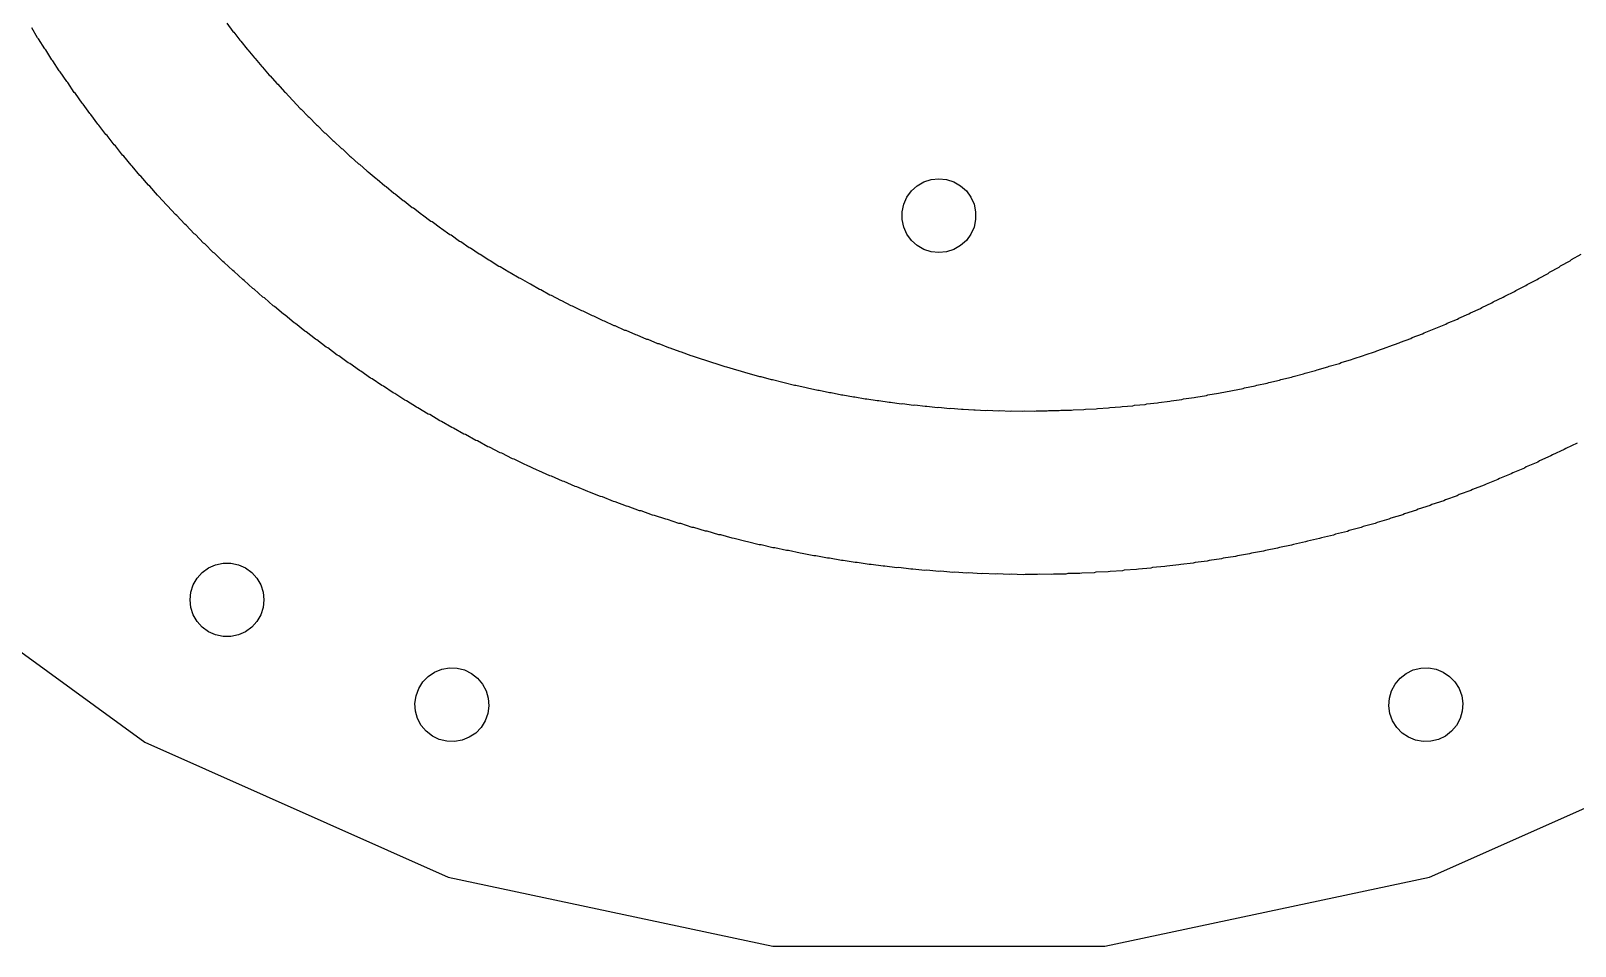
# Model space of a CAD drawing. Header units: metres. Extents: x -192 to 96, y -75 to 83.
# Drawn here: x 46.42 to 74.62, y -28.84 to -12.13 of the extents above; entities that cross this region are included whole.
import ezdxf

# ---------------------------------------------------------------- set-up
doc = ezdxf.new("R2010")
doc.units = ezdxf.units.M

msp = doc.modelspace()

# ---------------------------------------------------------------- linework, layer by layer
for p, q in [((46.5416, -12.2528), (46.4326, -12.069)), ((49.9959, -11.9858), (50.1079, -12.1362)), ((46.5594, -12.2721), (46.5416, -12.2528)), ((46.6706, -12.4547), (46.5594, -12.2721)), ((50.1079, -12.1362), (50.1228, -12.149)), ((50.1228, -12.149), (50.2366, -12.2982)), ((50.2366, -12.2982), (50.2517, -12.3109)), ((50.2517, -12.3109), (50.3672, -12.4588)), ((46.6886, -12.4738), (46.6706, -12.4547)), ((46.802, -12.6553), (46.6886, -12.4738)), ((46.8204, -12.6743), (46.802, -12.6553)), ((46.9359, -12.8544), (46.8204, -12.6743)), ((50.3672, -12.4588), (50.3826, -12.4714)), ((50.3826, -12.4714), (50.5, -12.6181)), ((50.5, -12.6181), (50.5156, -12.6305)), ((50.5156, -12.6305), (50.6347, -12.7759)), ((46.9545, -12.8733), (46.9359, -12.8544)), ((47.0722, -13.0522), (46.9545, -12.8733)), ((50.6347, -12.7759), (50.6505, -12.7883)), ((50.6505, -12.7883), (50.7714, -12.9323)), ((50.7714, -12.9323), (50.7874, -12.9445)), ((50.7874, -12.9445), (50.91, -13.0873)), ((47.0912, -13.071), (47.0722, -13.0522)), ((47.211, -13.2486), (47.0912, -13.071)), ((47.2303, -13.2672), (47.211, -13.2486)), ((50.91, -13.0873), (50.9263, -13.0994)), ((50.9263, -13.0994), (51.0507, -13.2408)), ((51.0507, -13.2408), (51.0672, -13.2527)), ((51.0672, -13.2527), (51.1932, -13.3927)), ((47.3522, -13.4434), (47.2303, -13.2672)), ((47.3717, -13.4619), (47.3522, -13.4434)), ((47.4957, -13.6368), (47.3717, -13.4619)), ((51.1932, -13.3927), (51.21, -13.4046)), ((51.21, -13.4046), (51.3377, -13.5432)), ((47.5156, -13.6551), (47.4957, -13.6368)), ((47.6417, -13.8287), (47.5156, -13.6551)), ((51.3377, -13.5432), (51.3546, -13.5549)), ((51.3546, -13.5549), (51.484, -13.6921)), ((51.484, -13.6921), (51.5013, -13.7037)), ((51.5013, -13.7037), (51.6323, -13.8394)), ((47.6618, -13.8468), (47.6417, -13.8287)), ((47.79, -14.019), (47.6618, -13.8468)), ((47.8104, -14.0369), (47.79, -14.019)), ((47.9407, -14.2077), (47.8104, -14.0369)), ((51.6323, -13.8394), (51.6497, -13.8509)), ((51.6497, -13.8509), (51.7825, -13.9851)), ((51.7825, -13.9851), (51.8001, -13.9964)), ((51.8001, -13.9964), (51.9345, -14.1293)), ((47.9614, -14.2255), (47.9407, -14.2077)), ((48.0937, -14.3949), (47.9614, -14.2255)), ((51.9345, -14.1293), (51.9523, -14.1404)), ((51.9523, -14.1404), (52.0882, -14.2717)), ((52.0882, -14.2717), (52.1064, -14.2827)), ((52.1064, -14.2827), (52.2439, -14.4125)), ((48.1147, -14.4125), (48.0937, -14.3949)), ((48.249, -14.5803), (48.1147, -14.4125)), ((48.2703, -14.5978), (48.249, -14.5803)), ((48.4066, -14.7642), (48.2703, -14.5978)), ((52.2439, -14.4125), (52.2622, -14.4234)), ((52.2622, -14.4234), (52.4014, -14.5516)), ((52.4014, -14.5516), (52.4199, -14.5623)), ((52.4199, -14.5623), (52.5606, -14.689)), ((48.4282, -14.7814), (48.4066, -14.7642)), ((48.5665, -14.9463), (48.4282, -14.7814)), ((48.5884, -14.9634), (48.5665, -14.9463)), ((52.5606, -14.689), (52.5793, -14.6995)), ((52.5793, -14.6995), (52.7215, -14.8246)), ((52.7215, -14.8246), (52.7405, -14.835)), ((52.7405, -14.835), (52.8843, -14.9585)), ((62.6033, -14.9539), (62.7255, -14.8833)), ((62.7255, -14.8833), (62.8597, -14.8397)), ((62.8597, -14.8397), (63, -14.825)), ((63, -14.825), (63.1403, -14.8397)), ((63.1403, -14.8397), (63.2745, -14.8833)), ((63.2745, -14.8833), (63.3967, -14.9539)), ((48.7287, -15.1267), (48.5884, -14.9634)), ((48.7508, -15.1435), (48.7287, -15.1267)), ((48.8931, -15.3053), (48.7508, -15.1435)), ((52.8843, -14.9585), (52.9035, -14.9687)), ((52.9035, -14.9687), (53.0488, -15.0907)), ((53.0488, -15.0907), (53.0681, -15.1007)), ((53.0681, -15.1007), (53.2149, -15.221)), ((53.2149, -15.221), (53.2345, -15.2308)), ((62.358, -15.2914), (62.4154, -15.1625)), ((62.4154, -15.1625), (62.4984, -15.0483)), ((62.4984, -15.0483), (62.6033, -14.9539)), ((63.3967, -14.9539), (63.5016, -15.0483)), ((63.5016, -15.0483), (63.5846, -15.1625)), ((63.5846, -15.1625), (63.642, -15.2914)), ((48.9156, -15.322), (48.8931, -15.3053)), ((49.0598, -15.4822), (48.9156, -15.322)), ((49.0825, -15.4987), (49.0598, -15.4822)), ((49.2286, -15.6572), (49.0825, -15.4987)), ((53.2345, -15.2308), (53.3828, -15.3494)), ((53.3828, -15.3494), (53.4026, -15.3591)), ((53.4026, -15.3591), (53.5523, -15.4761)), ((53.5523, -15.4761), (53.5723, -15.4855)), ((53.5723, -15.4855), (53.7235, -15.6008)), ((62.3287, -15.4294), (62.358, -15.2914)), ((62.3287, -15.5706), (62.3287, -15.4294)), ((63.642, -15.2914), (63.6713, -15.4294)), ((63.6713, -15.4294), (63.6713, -15.5706)), ((49.2516, -15.6735), (49.2286, -15.6572)), ((49.3997, -15.8304), (49.2516, -15.6735)), ((53.7235, -15.6008), (53.7437, -15.6101)), ((53.7437, -15.6101), (53.8963, -15.7237)), ((53.8963, -15.7237), (53.9167, -15.7328)), ((53.9167, -15.7328), (54.0706, -15.8446)), ((62.358, -15.7086), (62.3287, -15.5706)), ((62.4154, -15.8375), (62.358, -15.7086)), ((63.642, -15.7086), (63.5846, -15.8375)), ((63.6713, -15.5706), (63.642, -15.7086)), ((49.423, -15.8465), (49.3997, -15.8304)), ((49.5729, -16.0018), (49.423, -15.8465)), ((49.5965, -16.0177), (49.5729, -16.0018)), ((49.7482, -16.1713), (49.5965, -16.0177)), ((54.0706, -15.8446), (54.0913, -15.8535)), ((54.0913, -15.8535), (54.2466, -15.9637)), ((54.2466, -15.9637), (54.2675, -15.9724)), ((54.2675, -15.9724), (54.4242, -16.0808)), ((62.4984, -15.9517), (62.4154, -15.8375)), ((62.6033, -16.0461), (62.4984, -15.9517)), ((62.7255, -16.1166), (62.6033, -16.0461)), ((63.3967, -16.0461), (63.2745, -16.1166)), ((63.5016, -15.9517), (63.3967, -16.0461)), ((63.5846, -15.8375), (63.5016, -15.9517)), ((49.772, -16.1869), (49.7482, -16.1713)), ((49.9257, -16.3388), (49.772, -16.1869)), ((49.9498, -16.3543), (49.9257, -16.3388)), ((50.1053, -16.5044), (49.9498, -16.3543)), ((54.4242, -16.0808), (54.4452, -16.0893)), ((54.4452, -16.0893), (54.6033, -16.1959)), ((54.6033, -16.1959), (54.6245, -16.2042)), ((54.6245, -16.2042), (54.7838, -16.309)), ((54.7838, -16.309), (54.8053, -16.3171)), ((54.8053, -16.3171), (54.9659, -16.4201)), ((62.8597, -16.1602), (62.7255, -16.1166)), ((63, -16.175), (62.8597, -16.1602)), ((63.1403, -16.1602), (63, -16.175)), ((63.2745, -16.1166), (63.1403, -16.1602)), ((74.3549, -16.419), (74.5311, -16.3227)), ((74.5311, -16.3227), (74.5559, -16.3009)), ((74.5559, -16.3009), (74.7311, -16.2025)), ((50.1297, -16.5197), (50.1053, -16.5044)), ((50.287, -16.6681), (50.1297, -16.5197)), ((54.9659, -16.4201), (54.9876, -16.4279)), ((54.9876, -16.4279), (55.1495, -16.5291)), ((55.1495, -16.5291), (55.1713, -16.5368)), ((55.1713, -16.5368), (55.3345, -16.6362)), ((55.3345, -16.6362), (55.3565, -16.6436)), ((73.9495, -16.6479), (74.1277, -16.5557)), ((74.1277, -16.5557), (74.1528, -16.5347)), ((74.1528, -16.5347), (74.33, -16.4404)), ((74.33, -16.4404), (74.3549, -16.419)), ((50.3116, -16.683), (50.287, -16.6681)), ((50.4707, -16.8297), (50.3116, -16.683)), ((50.4956, -16.8445), (50.4707, -16.8297)), ((50.6565, -16.9893), (50.4956, -16.8445)), ((55.3565, -16.6436), (55.521, -16.7411)), ((55.521, -16.7411), (55.5432, -16.7483)), ((55.5432, -16.7483), (55.7088, -16.844)), ((55.7088, -16.844), (55.7312, -16.851)), ((55.7312, -16.851), (55.8981, -16.9447)), ((73.3329, -16.9724), (73.514, -16.8867)), ((73.514, -16.8867), (73.5395, -16.8667)), ((73.5395, -16.8667), (73.7196, -16.7789)), ((73.7196, -16.7789), (73.745, -16.7585)), ((73.745, -16.7585), (73.9242, -16.6686)), ((73.9242, -16.6686), (73.9495, -16.6479)), ((50.6817, -17.0039), (50.6565, -16.9893)), ((50.8443, -17.1469), (50.6817, -17.0039)), ((50.8698, -17.1612), (50.8443, -17.1469)), ((51.0341, -17.3024), (50.8698, -17.1612)), ((55.8981, -16.9447), (55.9206, -16.9515)), ((55.9206, -16.9515), (56.0887, -17.0434)), ((56.0887, -17.0434), (56.1114, -17.0499)), ((56.1114, -17.0499), (56.2806, -17.1398)), ((56.2806, -17.1398), (56.3035, -17.1461)), ((56.3035, -17.1461), (56.4739, -17.2342)), ((72.7071, -17.2742), (72.8907, -17.1951)), ((72.8907, -17.1951), (72.9167, -17.1762)), ((72.9167, -17.1762), (73.0995, -17.0948)), ((73.0995, -17.0948), (73.1253, -17.0755)), ((73.1253, -17.0755), (73.3072, -16.992)), ((73.3072, -16.992), (73.3329, -16.9724)), ((51.0598, -17.3165), (51.0341, -17.3024)), ((51.2259, -17.4558), (51.0598, -17.3165)), ((51.2518, -17.4696), (51.2259, -17.4558)), ((51.4196, -17.6071), (51.2518, -17.4696)), ((56.4739, -17.2342), (56.4969, -17.2402)), ((56.4969, -17.2402), (56.6684, -17.3263)), ((56.6684, -17.3263), (56.6916, -17.3321)), ((56.6916, -17.3321), (56.8641, -17.4162)), ((56.8641, -17.4162), (56.8876, -17.4218)), ((56.8876, -17.4218), (57.0612, -17.504)), ((72.0728, -17.5531), (72.2588, -17.4805)), ((72.2588, -17.4805), (72.2851, -17.4627)), ((72.2851, -17.4627), (72.4703, -17.3879)), ((72.4703, -17.3879), (72.4965, -17.3698)), ((72.4965, -17.3698), (72.681, -17.2927)), ((72.681, -17.2927), (72.7071, -17.2742)), ((51.4458, -17.6207), (51.4196, -17.6071)), ((51.6153, -17.7563), (51.4458, -17.6207)), ((51.6417, -17.7695), (51.6153, -17.7563)), ((57.0612, -17.504), (57.0848, -17.5093)), ((57.0848, -17.5093), (57.2595, -17.5895)), ((57.2595, -17.5895), (57.2832, -17.5945)), ((57.2832, -17.5945), (57.4588, -17.6727)), ((57.4588, -17.6727), (57.4828, -17.6775)), ((57.4828, -17.6775), (57.6595, -17.7538)), ((57.6595, -17.7538), (57.6835, -17.7583)), ((57.6835, -17.7583), (57.8611, -17.8325)), ((71.4309, -17.8089), (71.619, -17.7429)), ((71.619, -17.7429), (71.6456, -17.7262)), ((71.6456, -17.7262), (71.833, -17.658)), ((71.833, -17.658), (71.8596, -17.641)), ((71.8596, -17.641), (72.0463, -17.5705)), ((72.0463, -17.5705), (72.0728, -17.5531)), ((51.8128, -17.9032), (51.6417, -17.7695)), ((51.8395, -17.9162), (51.8128, -17.9032)), ((52.0123, -18.048), (51.8395, -17.9162)), ((52.0392, -18.0608), (52.0123, -18.048)), ((57.8611, -17.8325), (57.8854, -17.8367)), ((57.8854, -17.8367), (58.064, -17.9089)), ((58.064, -17.9089), (58.0884, -17.9129)), ((58.0884, -17.9129), (58.2679, -17.983)), ((58.2679, -17.983), (58.2924, -17.9868)), ((58.2924, -17.9868), (58.4728, -18.0548)), ((70.7552, -18.0564), (70.7822, -18.0412)), ((70.7822, -18.0412), (70.9722, -17.982)), ((70.9722, -17.982), (70.9991, -17.9664)), ((70.9991, -17.9664), (71.1886, -17.9048)), ((71.1886, -17.9048), (71.2154, -17.8889)), ((71.2154, -17.8889), (71.4041, -17.8252)), ((71.4041, -17.8252), (71.4309, -17.8089)), ((52.2135, -18.1906), (52.0392, -18.0608)), ((52.2407, -18.203), (52.2135, -18.1906)), ((52.4167, -18.3309), (52.2407, -18.203)), ((58.4728, -18.0548), (58.4976, -18.0583)), ((58.4976, -18.0583), (58.6789, -18.1243)), ((58.6789, -18.1243), (58.7037, -18.1275)), ((58.7037, -18.1275), (58.8859, -18.1914)), ((58.8859, -18.1914), (58.9109, -18.1943)), ((58.9109, -18.1943), (59.0939, -18.2561)), ((59.0939, -18.2561), (59.119, -18.2587)), ((59.119, -18.2587), (59.3028, -18.3185)), ((59.3028, -18.3185), (59.3281, -18.3208)), ((59.3281, -18.3208), (59.5126, -18.3784)), ((69.6884, -18.3762), (69.881, -18.3282)), ((69.881, -18.3282), (69.9083, -18.3145)), ((69.9083, -18.3145), (70.1004, -18.2642)), ((70.1004, -18.2642), (70.1276, -18.2501)), ((70.1276, -18.2501), (70.3193, -18.1976)), ((70.3193, -18.1976), (70.3465, -18.1831)), ((70.3465, -18.1831), (70.5375, -18.1283)), ((70.5375, -18.1283), (70.5647, -18.1135)), ((70.5647, -18.1135), (70.7552, -18.0564)), ((52.4441, -18.3431), (52.4167, -18.3309)), ((52.6216, -18.4689), (52.4441, -18.3431)), ((52.6493, -18.4808), (52.6216, -18.4689)), ((52.8283, -18.6047), (52.6493, -18.4808)), ((52.8562, -18.6163), (52.8283, -18.6047)), ((59.5126, -18.3784), (59.538, -18.3805)), ((59.538, -18.3805), (59.7234, -18.436)), ((59.7234, -18.436), (59.7489, -18.4378)), ((59.7489, -18.4378), (59.935, -18.4911)), ((59.935, -18.4911), (59.9607, -18.4926)), ((59.9607, -18.4926), (60.1475, -18.5439)), ((60.1475, -18.5439), (60.1732, -18.5451)), ((60.1732, -18.5451), (60.3607, -18.5941)), ((60.3607, -18.5941), (60.3866, -18.595)), ((60.3866, -18.595), (60.5748, -18.6419)), ((68.582, -18.6453), (68.7765, -18.6087)), ((68.7765, -18.6087), (68.8041, -18.5968)), ((68.8041, -18.5968), (68.9982, -18.5579)), ((68.9982, -18.5579), (69.0258, -18.5456)), ((69.0258, -18.5456), (69.2197, -18.5044)), ((69.2197, -18.5044), (69.2471, -18.4918)), ((69.2471, -18.4918), (69.4405, -18.4483)), ((69.4405, -18.4483), (69.468, -18.4353)), ((69.468, -18.4353), (69.661, -18.3896)), ((69.661, -18.3896), (69.6884, -18.3762)), ((53.0368, -18.7381), (52.8562, -18.6163)), ((53.0649, -18.7495), (53.0368, -18.7381)), ((53.247, -18.8692), (53.0649, -18.7495)), ((53.2754, -18.8803), (53.247, -18.8692)), ((53.4589, -18.998), (53.2754, -18.8803)), ((60.5748, -18.6419), (60.6008, -18.6425)), ((60.6008, -18.6425), (60.7896, -18.6873)), ((60.7896, -18.6873), (60.8157, -18.6876)), ((60.8157, -18.6876), (61.0051, -18.7301)), ((61.0051, -18.7301), (61.0314, -18.7301)), ((61.0314, -18.7301), (61.2214, -18.7705)), ((61.2214, -18.7705), (61.2477, -18.7702)), ((61.2477, -18.7702), (61.4383, -18.8084)), ((61.4383, -18.8084), (61.4647, -18.8078)), ((61.4647, -18.8078), (61.6558, -18.8438)), ((61.6558, -18.8438), (61.6824, -18.8429)), ((61.6824, -18.8429), (61.874, -18.8766)), ((61.874, -18.8766), (61.9006, -18.8754)), ((61.9006, -18.8754), (62.0927, -18.907)), ((67.0196, -18.9108), (67.2157, -18.8902)), ((67.2157, -18.8902), (67.2434, -18.8809)), ((67.2434, -18.8809), (67.4394, -18.858)), ((67.4394, -18.858), (67.4671, -18.8482)), ((67.4671, -18.8482), (67.6628, -18.823)), ((67.6628, -18.823), (67.6906, -18.8129)), ((67.6906, -18.8129), (67.8861, -18.7855)), ((67.8861, -18.7855), (67.9138, -18.775)), ((67.9138, -18.775), (68.1091, -18.7453)), ((68.1091, -18.7453), (68.1369, -18.7344)), ((68.1369, -18.7344), (68.3319, -18.7024)), ((68.3319, -18.7024), (68.3596, -18.6912)), ((68.3596, -18.6912), (68.5544, -18.6568)), ((68.5544, -18.6568), (68.582, -18.6453)), ((53.4875, -19.0087), (53.4589, -18.998)), ((53.6724, -19.1243), (53.4875, -19.0087)), ((53.7012, -19.1348), (53.6724, -19.1243)), ((53.8877, -19.2483), (53.7012, -19.1348)), ((62.0927, -18.907), (62.1195, -18.9054)), ((62.1195, -18.9054), (62.312, -18.9348)), ((62.312, -18.9348), (62.3389, -18.9329)), ((62.3389, -18.9329), (62.5319, -18.96)), ((62.5319, -18.96), (62.5588, -18.9578)), ((62.5588, -18.9578), (62.7522, -18.9827)), ((62.7522, -18.9827), (62.7792, -18.9802)), ((62.7792, -18.9802), (62.9729, -19.0028)), ((62.9729, -19.0028), (63, -19)), ((63, -19), (63.1941, -19.0204)), ((63.1941, -19.0204), (63.2213, -19.0172)), ((63.2213, -19.0172), (63.4157, -19.0354)), ((63.4157, -19.0354), (63.443, -19.0319)), ((63.443, -19.0319), (63.6378, -19.0478)), ((63.6378, -19.0478), (63.665, -19.0439)), ((63.665, -19.0439), (63.86, -19.0576)), ((63.86, -19.0576), (63.8874, -19.0534)), ((63.8874, -19.0534), (64.0828, -19.0648)), ((64.0828, -19.0648), (64.1101, -19.0603)), ((64.1101, -19.0603), (64.3056, -19.0694)), ((64.3056, -19.0694), (64.3331, -19.0645)), ((64.3331, -19.0645), (64.5289, -19.0714)), ((64.5289, -19.0714), (64.5564, -19.0662)), ((64.5564, -19.0662), (64.7523, -19.0708)), ((64.7523, -19.0708), (64.7798, -19.0652)), ((64.7798, -19.0652), (64.9758, -19.0675)), ((64.9758, -19.0675), (65.0034, -19.0617)), ((65.0034, -19.0617), (65.1996, -19.0617)), ((65.1996, -19.0617), (65.2272, -19.0555)), ((65.2272, -19.0555), (65.4235, -19.0532)), ((65.4235, -19.0532), (65.4512, -19.0466)), ((65.4512, -19.0466), (65.6475, -19.0421)), ((65.6475, -19.0421), (65.6752, -19.0351)), ((65.6752, -19.0351), (65.8716, -19.0283)), ((65.8716, -19.0283), (65.8993, -19.021)), ((65.8993, -19.021), (66.0957, -19.0119)), ((66.0957, -19.0119), (66.1234, -19.0043)), ((66.1234, -19.0043), (66.3198, -18.9928)), ((66.3198, -18.9928), (66.3475, -18.9849)), ((66.3475, -18.9849), (66.5439, -18.9712)), ((66.5439, -18.9712), (66.5716, -18.9629)), ((66.5716, -18.9629), (66.7679, -18.9468)), ((66.7679, -18.9468), (66.7957, -18.9382)), ((66.7957, -18.9382), (66.9919, -18.9199)), ((66.9919, -18.9199), (67.0196, -18.9108)), ((53.9167, -19.2585), (53.8877, -19.2483)), ((54.1045, -19.3699), (53.9167, -19.2585)), ((54.1338, -19.3797), (54.1045, -19.3699)), ((54.323, -19.489), (54.1338, -19.3797)), ((54.3525, -19.4986), (54.323, -19.489)), ((54.543, -19.6056), (54.3525, -19.4986)), ((54.5727, -19.6149), (54.543, -19.6056)), ((54.7645, -19.7198), (54.5727, -19.6149)), ((54.7945, -19.7287), (54.7645, -19.7198)), ((54.9876, -19.8314), (54.7945, -19.7287)), ((74.6554, -19.656), (74.4489, -19.7509)), ((55.0177, -19.8401), (54.9876, -19.8314)), ((55.2121, -19.9406), (55.0177, -19.8401)), ((55.2424, -19.9489), (55.2121, -19.9406)), ((55.4381, -20.0471), (55.2424, -19.9489)), ((73.9357, -20.002), (73.7262, -20.0895)), ((73.9682, -19.9795), (73.9357, -20.002)), ((74.1767, -19.8896), (73.9682, -19.9795)), ((74.2091, -19.8667), (74.1767, -19.8896)), ((74.4167, -19.7742), (74.2091, -19.8667)), ((74.4489, -19.7509), (74.4167, -19.7742)), ((55.4686, -20.0551), (55.4381, -20.0471)), ((55.6656, -20.1512), (55.4686, -20.0551)), ((55.6963, -20.1588), (55.6656, -20.1512)), ((55.8944, -20.2526), (55.6963, -20.1588)), ((55.9253, -20.2599), (55.8944, -20.2526)), ((56.1246, -20.3515), (55.9253, -20.2599)), ((73.239, -20.3007), (73.206, -20.3219)), ((73.4503, -20.2182), (73.239, -20.3007)), ((73.4832, -20.1966), (73.4503, -20.2182)), ((73.6935, -20.1116), (73.4832, -20.1966)), ((73.7262, -20.0895), (73.6935, -20.1116)), ((56.1557, -20.3585), (56.1246, -20.3515)), ((56.3561, -20.4477), (56.1557, -20.3585)), ((56.3874, -20.4544), (56.3561, -20.4477)), ((56.589, -20.5413), (56.3874, -20.4544)), ((56.6205, -20.5476), (56.589, -20.5413)), ((56.8231, -20.6322), (56.6205, -20.5476)), ((72.7145, -20.5204), (72.5008, -20.5953)), ((72.7479, -20.5001), (72.7145, -20.5204)), ((72.9608, -20.4226), (72.7479, -20.5001)), ((72.9939, -20.4019), (72.9608, -20.4226)), ((73.206, -20.3219), (72.9939, -20.4019)), ((56.8547, -20.6382), (56.8231, -20.6322)), ((57.0585, -20.7205), (56.8547, -20.6382)), ((57.0903, -20.7261), (57.0585, -20.7205)), ((57.2951, -20.8061), (57.0903, -20.7261)), ((57.327, -20.8114), (57.2951, -20.8061)), ((57.5329, -20.889), (57.327, -20.8114)), ((71.7546, -20.8633), (71.7207, -20.8818)), ((71.9705, -20.7959), (71.7546, -20.8633)), ((72.0042, -20.7769), (71.9705, -20.7959)), ((72.2194, -20.707), (72.0042, -20.7769)), ((72.253, -20.6876), (72.2194, -20.707)), ((72.4674, -20.6152), (72.253, -20.6876)), ((72.5008, -20.5953), (72.4674, -20.6152)), ((57.565, -20.8939), (57.5329, -20.889)), ((57.7718, -20.9692), (57.565, -20.8939)), ((57.8041, -20.9737), (57.7718, -20.9692)), ((58.0119, -21.0466), (57.8041, -20.9737)), ((58.0443, -21.0508), (58.0119, -21.0466)), ((58.253, -21.1213), (58.0443, -21.0508)), ((58.2857, -21.1251), (58.253, -21.1213)), ((58.4953, -21.1932), (58.2857, -21.1251)), ((70.9671, -21.1214), (70.7487, -21.1785)), ((71.0013, -21.1042), (70.9671, -21.1214)), ((71.219, -21.0445), (71.0013, -21.1042)), ((71.2531, -21.0269), (71.219, -21.0445)), ((71.4703, -20.9646), (71.2531, -21.0269)), ((71.5042, -20.9466), (71.4703, -20.9646)), ((71.7207, -20.8818), (71.5042, -20.9466)), ((58.528, -21.1966), (58.4953, -21.1932)), ((58.7385, -21.2623), (58.528, -21.1966)), ((58.7714, -21.2654), (58.7385, -21.2623)), ((58.9828, -21.3287), (58.7714, -21.2654)), ((59.0158, -21.3314), (58.9828, -21.3287)), ((59.228, -21.3922), (59.0158, -21.3314)), ((59.2612, -21.3945), (59.228, -21.3922)), ((59.4741, -21.4529), (59.2612, -21.3945)), ((69.9529, -21.3988), (69.7326, -21.4456)), ((69.9874, -21.3834), (69.9529, -21.3988)), ((70.2073, -21.334), (69.9874, -21.3834)), ((70.2417, -21.3181), (70.2073, -21.334)), ((70.4612, -21.2661), (70.2417, -21.3181)), ((70.4955, -21.2499), (70.4612, -21.2661)), ((70.7144, -21.1953), (70.4955, -21.2499)), ((70.7487, -21.1785), (70.7144, -21.1953)), ((43.5952, -21.5512), (48.5, -25.1147)), ((59.5075, -21.4549), (59.4741, -21.4529)), ((59.7212, -21.5108), (59.5075, -21.4549)), ((59.7547, -21.5124), (59.7212, -21.5108)), ((59.9691, -21.5658), (59.7547, -21.5124)), ((60.0027, -21.567), (59.9691, -21.5658)), ((60.2179, -21.618), (60.0027, -21.567)), ((60.2516, -21.6188), (60.2179, -21.618)), ((60.4675, -21.6673), (60.2516, -21.6188)), ((60.5012, -21.6677), (60.4675, -21.6673)), ((60.7178, -21.7137), (60.5012, -21.6677)), ((60.7517, -21.7137), (60.7178, -21.7137)), ((60.9689, -21.7572), (60.7517, -21.7137)), ((68.4512, -21.7111), (68.4164, -21.7238)), ((68.6734, -21.6773), (68.4512, -21.7111)), ((68.7083, -21.6641), (68.6734, -21.6773)), ((68.9302, -21.6276), (68.7083, -21.6641)), ((68.965, -21.614), (68.9302, -21.6276)), ((69.1865, -21.575), (68.965, -21.614)), ((69.2213, -21.5609), (69.1865, -21.575)), ((69.4424, -21.5193), (69.2213, -21.5609)), ((69.4771, -21.5048), (69.4424, -21.5193)), ((69.6979, -21.4605), (69.4771, -21.5048)), ((69.7326, -21.4456), (69.6979, -21.4605)), ((49.5483, -22.015), (49.6625, -21.9321)), ((49.6625, -21.9321), (49.7914, -21.8747)), ((49.7914, -21.8747), (49.9294, -21.8454)), ((49.9294, -21.8454), (50.0706, -21.8454)), ((50.0706, -21.8454), (50.2086, -21.8747)), ((50.2086, -21.8747), (50.3375, -21.9321)), ((50.3375, -21.9321), (50.4517, -22.015)), ((61.0029, -21.7569), (60.9689, -21.7572)), ((61.2207, -21.7979), (61.0029, -21.7569)), ((61.2548, -21.7971), (61.2207, -21.7979)), ((61.4731, -21.8356), (61.2548, -21.7971)), ((61.5074, -21.8344), (61.4731, -21.8356)), ((61.7262, -21.8703), (61.5074, -21.8344)), ((61.7605, -21.8687), (61.7262, -21.8703)), ((61.9799, -21.9022), (61.7605, -21.8687)), ((62.0143, -21.9002), (61.9799, -21.9022)), ((62.2342, -21.9311), (62.0143, -21.9002)), ((62.2687, -21.9287), (62.2342, -21.9311)), ((62.489, -21.957), (62.2687, -21.9287)), ((62.5235, -21.9542), (62.489, -21.957)), ((62.7442, -21.98), (62.5235, -21.9542)), ((62.7789, -21.9767), (62.7442, -21.98)), ((63, -22), (62.7789, -21.9767)), ((63.0348, -21.9963), (63, -22)), ((63.2562, -22.017), (63.0348, -21.9963)), ((66.3513, -21.9868), (66.1279, -21.9972)), ((66.3865, -21.9776), (66.3513, -21.9868)), ((66.61, -21.9646), (66.3865, -21.9776)), ((66.6451, -21.9549), (66.61, -21.9646)), ((66.8685, -21.9393), (66.6451, -21.9549)), ((66.9036, -21.9293), (66.8685, -21.9393)), ((67.1269, -21.911), (66.9036, -21.9293)), ((67.162, -21.9005), (67.1269, -21.911)), ((67.3852, -21.8797), (67.162, -21.9005)), ((67.4203, -21.8687), (67.3852, -21.8797)), ((67.6434, -21.8453), (67.4203, -21.8687)), ((67.6784, -21.8339), (67.6434, -21.8453)), ((67.9013, -21.8078), (67.6784, -21.8339)), ((67.9363, -21.796), (67.9013, -21.8078)), ((68.159, -21.7674), (67.9363, -21.796)), ((68.1939, -21.7551), (68.159, -21.7674)), ((68.4164, -21.7238), (68.1939, -21.7551)), ((49.3398, -22.3763), (49.3834, -22.2421)), ((49.3834, -22.2421), (49.4539, -22.1199)), ((49.4539, -22.1199), (49.5483, -22.015)), ((50.4517, -22.015), (50.5461, -22.1199)), ((50.5461, -22.1199), (50.6167, -22.2421)), ((50.6167, -22.2421), (50.6603, -22.3763)), ((63.2909, -22.013), (63.2562, -22.017)), ((63.5128, -22.0311), (63.2909, -22.013)), ((63.5476, -22.0266), (63.5128, -22.0311)), ((63.7697, -22.0421), (63.5476, -22.0266)), ((63.8046, -22.0372), (63.7697, -22.0421)), ((64.027, -22.0502), (63.8046, -22.0372)), ((64.0619, -22.0448), (64.027, -22.0502)), ((64.2846, -22.0552), (64.0619, -22.0448)), ((64.3195, -22.0495), (64.2846, -22.0552)), ((64.5424, -22.0572), (64.3195, -22.0495)), ((64.5774, -22.0511), (64.5424, -22.0572)), ((64.8004, -22.0563), (64.5774, -22.0511)), ((64.8354, -22.0497), (64.8004, -22.0563)), ((65.0587, -22.0523), (64.8354, -22.0497)), ((65.0938, -22.0452), (65.0587, -22.0523)), ((65.317, -22.0452), (65.0938, -22.0452)), ((65.3521, -22.0378), (65.317, -22.0452)), ((65.5755, -22.0352), (65.3521, -22.0378)), ((65.6106, -22.0273), (65.5755, -22.0352)), ((65.8341, -22.0221), (65.6106, -22.0273)), ((65.8692, -22.0137), (65.8341, -22.0221)), ((66.0927, -22.006), (65.8692, -22.0137)), ((66.1279, -21.9972), (66.0927, -22.006)), ((49.325, -22.5166), (49.3398, -22.3763)), ((49.3398, -22.657), (49.325, -22.5166)), ((50.6603, -22.3763), (50.675, -22.5166)), ((50.675, -22.5166), (50.6603, -22.657)), ((49.3834, -22.7912), (49.3398, -22.657)), ((49.4539, -22.9134), (49.3834, -22.7912)), ((50.6167, -22.7912), (50.5461, -22.9134)), ((50.6603, -22.657), (50.6167, -22.7912)), ((49.5483, -23.0183), (49.4539, -22.9134)), ((49.6625, -23.1012), (49.5483, -23.0183)), ((49.7914, -23.1586), (49.6625, -23.1012)), ((50.3375, -23.1012), (50.2086, -23.1586)), ((50.4517, -23.0183), (50.3375, -23.1012)), ((50.5461, -22.9134), (50.4517, -23.0183)), ((49.9294, -23.188), (49.7914, -23.1586)), ((50.0706, -23.188), (49.9294, -23.188)), ((50.2086, -23.1586), (50.0706, -23.188)), ((53.5756, -24.0164), (53.6736, -23.9149)), ((53.6736, -23.9149), (53.7906, -23.836)), ((53.7906, -23.836), (53.9214, -23.7831)), ((53.9214, -23.7831), (54.0604, -23.7587)), ((54.0604, -23.7587), (54.2014, -23.7636)), ((54.2014, -23.7636), (54.3383, -23.7977)), ((54.3383, -23.7977), (54.4652, -23.8596)), ((54.4652, -23.8596), (54.5764, -23.9464)), ((54.5764, -23.9464), (54.6671, -24.0546)), ((71.3329, -24.0546), (71.4236, -23.9464)), ((71.4236, -23.9464), (71.5348, -23.8596)), ((71.5348, -23.8596), (71.6617, -23.7977)), ((71.6617, -23.7977), (71.7986, -23.7636)), ((71.7986, -23.7636), (71.9396, -23.7587)), ((71.9396, -23.7587), (72.0786, -23.7831)), ((72.0786, -23.7831), (72.2094, -23.836)), ((72.2094, -23.836), (72.3264, -23.9149)), ((72.3264, -23.9149), (72.4244, -24.0164)), ((53.4525, -24.2687), (53.5008, -24.1361)), ((53.5008, -24.1361), (53.5756, -24.0164)), ((54.6671, -24.0546), (54.7333, -24.1791)), ((54.7333, -24.1791), (54.7722, -24.3148)), ((71.2278, -24.3148), (71.2667, -24.1791)), ((71.2667, -24.1791), (71.3329, -24.0546)), ((72.4244, -24.0164), (72.4992, -24.1361)), ((72.4992, -24.1361), (72.5475, -24.2687)), ((53.4329, -24.4084), (53.4525, -24.2687)), ((53.4427, -24.5492), (53.4329, -24.4084)), ((54.7821, -24.4556), (54.7624, -24.5953)), ((54.7722, -24.3148), (54.7821, -24.4556)), ((71.2179, -24.4556), (71.2278, -24.3148)), ((71.2376, -24.5953), (71.2179, -24.4556)), ((72.5475, -24.2687), (72.5671, -24.4084)), ((72.5671, -24.4084), (72.5573, -24.5492)), ((53.4816, -24.6849), (53.4427, -24.5492)), ((53.5479, -24.8094), (53.4816, -24.6849)), ((53.6386, -24.9176), (53.5479, -24.8094)), ((54.7142, -24.7279), (54.6394, -24.8476)), ((54.7624, -24.5953), (54.7142, -24.7279)), ((71.2858, -24.7279), (71.2376, -24.5953)), ((71.3606, -24.8476), (71.2858, -24.7279)), ((72.4521, -24.8094), (72.3614, -24.9176)), ((72.5184, -24.6849), (72.4521, -24.8094)), ((72.5573, -24.5492), (72.5184, -24.6849)), ((53.7498, -25.0044), (53.6386, -24.9176)), ((53.8766, -25.0663), (53.7498, -25.0044)), ((54.0135, -25.1004), (53.8766, -25.0663)), ((54.2935, -25.0809), (54.1546, -25.1054)), ((54.4244, -25.028), (54.2935, -25.0809)), ((54.5414, -24.9491), (54.4244, -25.028)), ((54.6394, -24.8476), (54.5414, -24.9491)), ((71.4586, -24.9491), (71.3606, -24.8476)), ((71.5756, -25.028), (71.4586, -24.9491)), ((71.7065, -25.0809), (71.5756, -25.028)), ((71.8454, -25.1054), (71.7065, -25.0809)), ((72.1234, -25.0663), (71.9865, -25.1004)), ((72.2502, -25.0044), (72.1234, -25.0663)), ((72.3614, -24.9176), (72.2502, -25.0044)), ((48.5, -25.1147), (54.0385, -27.5806)), ((54.1546, -25.1054), (54.0135, -25.1004)), ((71.9865, -25.1004), (71.8454, -25.1054)), ((71.9615, -27.5806), (77.5, -25.1147)), ((54.0385, -27.5806), (59.9687, -28.8411)), ((66.0313, -28.8411), (71.9615, -27.5806)), ((59.9687, -28.8411), (66.0313, -28.8411))]:
    msp.add_line(p, q)

doc.saveas('drawing.dxf')
